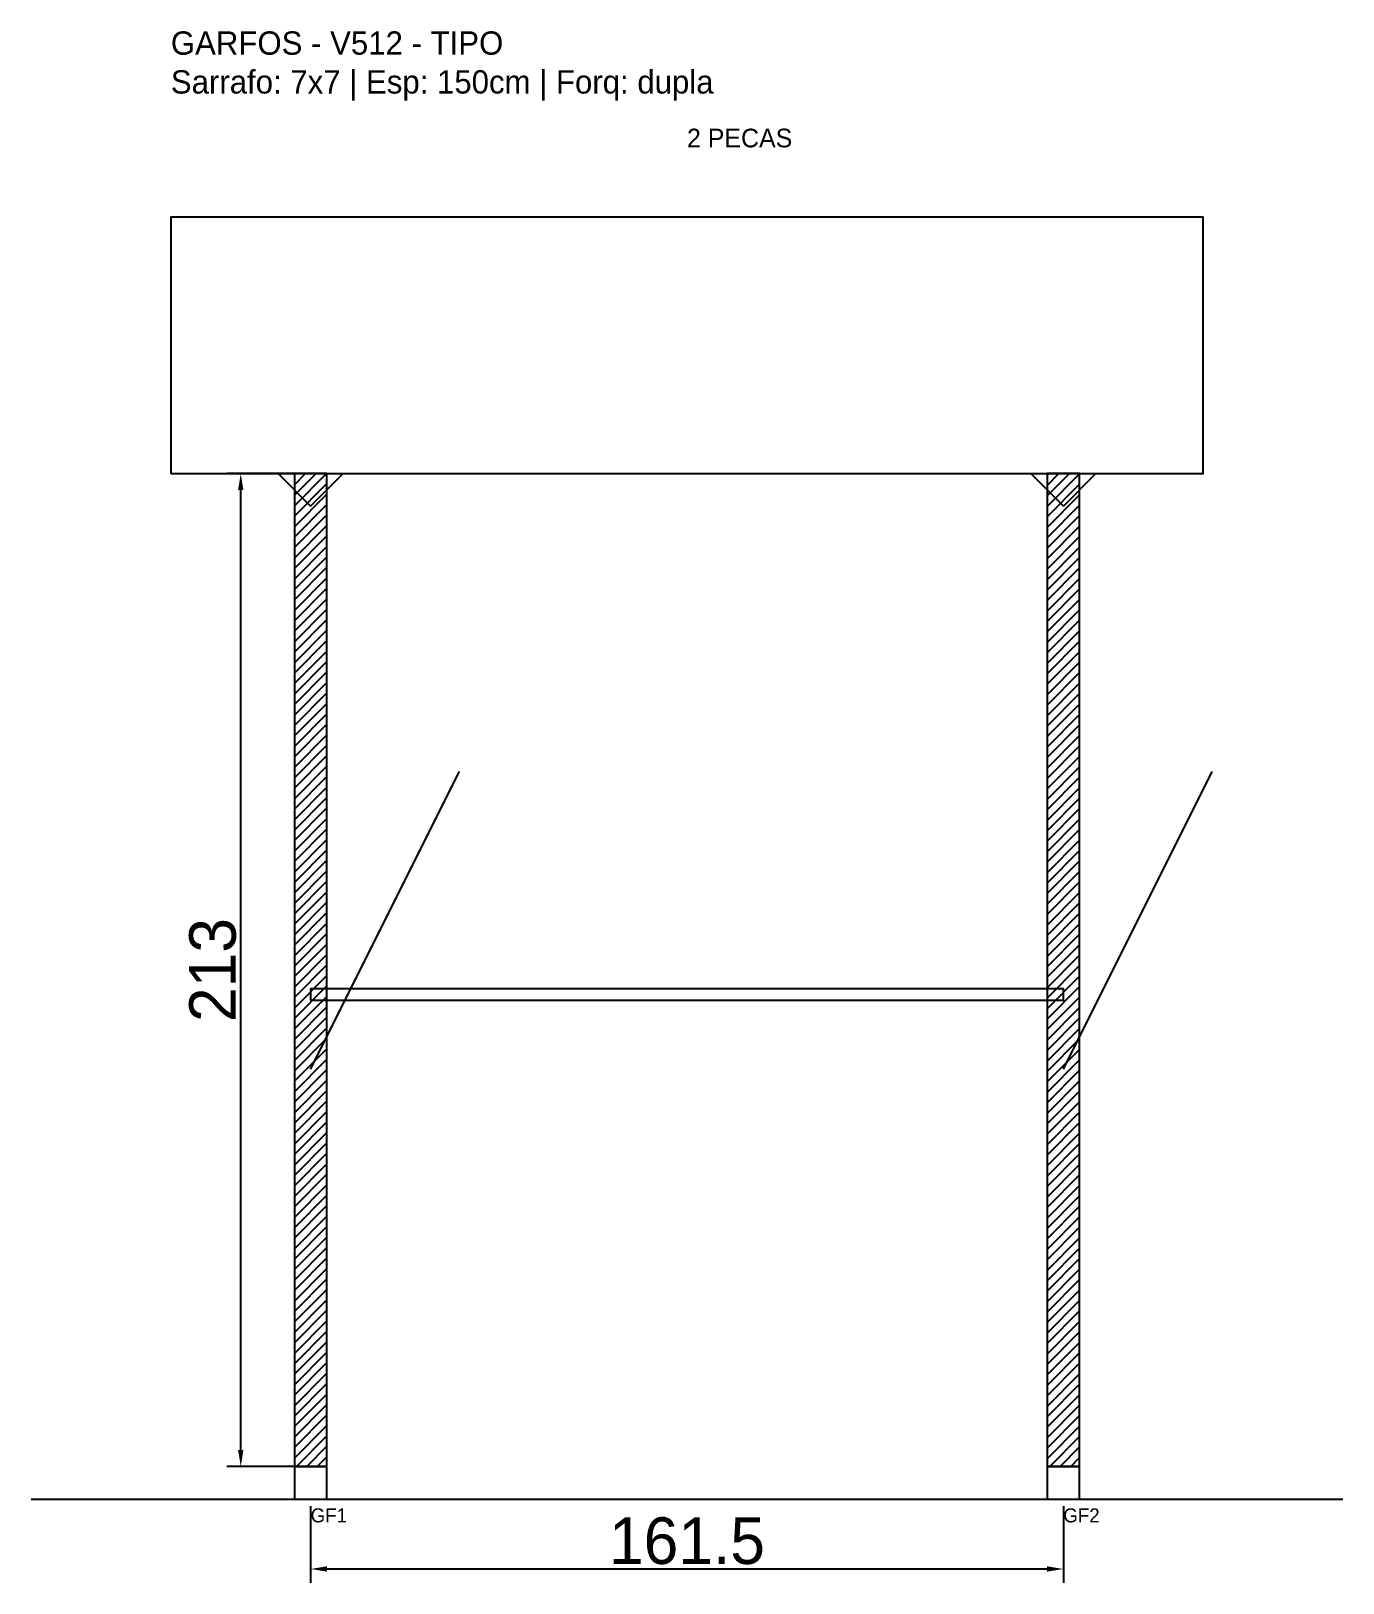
# Model space of a CAD drawing. Header units: metres. Extents: x -30 to 252, y -25 to 308.
import ezdxf

# ---------------------------------------------------------------- set-up
doc = ezdxf.new("R2010")
doc.units = ezdxf.units.M
for name, color, linetype in [('BARRA_ANCORAGEM', 1, 'Continuous'), ('COTA', 241, 'Continuous'), ('GARFOS OK', 3, 'Continuous'), ('NOME DA VIGA', 6, 'Continuous'), ('SARR_7x7', 40, 'Continuous'), ('TIRAS REESCORAMENTO', 252, 'Continuous'), ('VIGAS', 3, 'Continuous')]:
    doc.layers.add(name, color=color, linetype=linetype)
doc.dimstyles.new('EZ DXF', dxfattribs={"dimtxt": 10, "dimasz": 3.5, "dimexe": 3, "dimexo": 1.5, "dimgap": 1, "dimtad": 1, "dimdec": 1, "dimdsep": 46, "dimcen": 2.5, "dimazin": 3, "dimtfac": 1, "dimtmove": 0, "dimatfit": 3})

msp = doc.modelspace()

# ---------------------------------------------------------------- hatches: boundary and pattern name
at = {"layer": 'COTA'}
h = msp.add_hatch(dxfattribs=at)
h.set_pattern_fill('ANSI31', scale=0.5)
h.paths.add_polyline_path([(26.5, 0), (33.5, 0), (33.5, 213), (26.5, 213)])
h = msp.add_hatch(dxfattribs=at)
h.set_pattern_fill('ANSI31', scale=0.5)
h.paths.add_polyline_path([(188, 0), (195, 0), (195, 213), (188, 213)])

# ---------------------------------------------------------------- linework, layer by layer
at = {"layer": 'BARRA_ANCORAGEM'}
for p, q in [((30, 85.2), (61.95, 149.1)), ((191.5, 85.2), (223.45, 149.1))]:
    msp.add_line(p, q, dxfattribs=at)
at = {"layer": 'GARFOS OK'}
for p, q in [((30, 206), (23, 213)), ((23, 213), (37, 213)), ((30, 206), (37, 213)), ((191.5, 206), (184.5, 213)), ((184.5, 213), (198.5, 213)), ((191.5, 206), (198.5, 213))]:
    msp.add_line(p, q, dxfattribs=at)
at = {"layer": 'GARFOS OK', "linetype": 'CONTINUOUS'}
msp.add_line((-30, -7), (251.5, -7), dxfattribs=at)
at = {"layer": 'GARFOS OK'}
for points in [[(26.5, 0), (33.5, 0), (33.5, 213), (26.5, 213), (26.5, 0)], [(188, 0), (195, 0), (195, 213), (188, 213), (188, 0)]]:
    msp.add_lwpolyline(points, dxfattribs=at)
at = {"layer": 'SARR_7x7'}
for points in [[(26.5, -7), (33.5, -7), (33.5, 0), (26.5, 0), (26.5, -7)], [(188, -7), (195, -7), (195, 0), (188, 0), (188, -7)]]:
    msp.add_lwpolyline(points, dxfattribs=at)
at = {"layer": 'TIRAS REESCORAMENTO'}
msp.add_lwpolyline([(30, 100), (191.5, 100), (191.5, 102.5), (30, 102.5), (30, 100)], dxfattribs=at)
at = {"layer": 'VIGAS'}
msp.add_lwpolyline([(0, 213), (221.5, 213), (221.5, 268), (0, 268), (0, 213)], dxfattribs=at)

# ---------------------------------------------------------------- texts
at = {"layer": 'NOME DA VIGA'}
for s, height, p in [('2 PECAS', 4, (110.75, 283)), ('GF1', 3, (30, -12)), ('GF2', 3, (191.5, -12))]:
    msp.add_text(s, height=height, dxfattribs=at).set_placement(p)
at = {"layer": 'NOME DA VIGA', "insert": (0, 293), "char_height": 5, "attachment_point": 7}
msp.add_mtext('GARFOS - V512 - TIPO\\PSarrafo: 7x7 | Esp: 150cm | Forq: dupla', dxfattribs=at)

# ---------------------------------------------------------------- dimensions: what is measured, and where the dimension line sits
at = {"layer": 'COTA'}
msp.add_linear_dim(base=(15, 0), p1=(30, 0), p2=(30, 213), angle=90, dimstyle='EZ DXF', dxfattribs=at).render()
msp.add_linear_dim(base=(30, -22), p1=(30, -7), p2=(191.5, -7), dimstyle='EZ DXF', dxfattribs=at).render()

doc.saveas('drawing.dxf')
